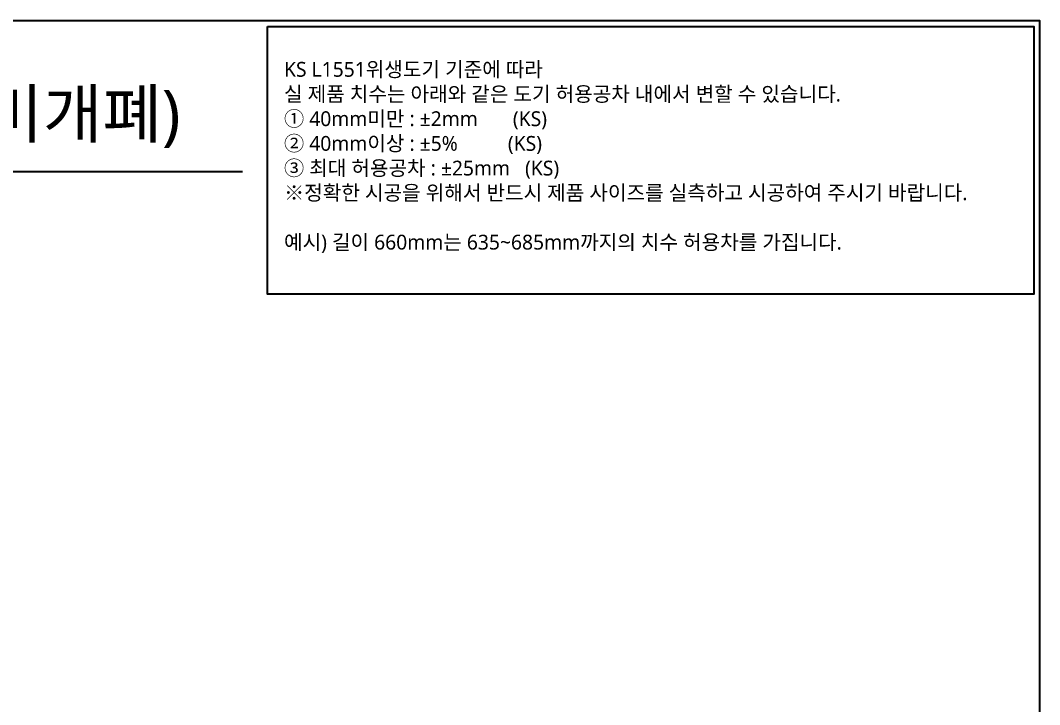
# Model space of a CAD drawing. Extents: x 3571 to 9666, y -561 to 1991.
# Drawn here: x 4642 to 6364, y 836 to 1991 of the extents above; entities that cross this region are included whole.
import ezdxf
from ezdxf.lldxf.tags import DXFTag

# ---------------------------------------------------------------- set-up
doc = ezdxf.new("R2010")
doc.units = 0
doc.header["$LTSCALE"] = 20
doc.header["$MEASUREMENT"] = 0
doc.layers.get('0').update_dxf_attribs({"linetype": 'CONTINUOUS'})
for name, color, linetype in [('2', 2, 'CONTINUOUS'), ('3', 3, 'CONTINUOUS'), ('6', 6, 'CONTINUOUS')]:
    doc.layers.add(name, color=color, linetype=linetype)
doc.styles.add('GHS', font='romans', dxfattribs={"bigfont": 'ghs'})
doc.styles.add('ROMANS', font='NanumGothic.ttf', dxfattribs={"height": 10.144927})
tags = doc.linetypes.add('DASHED', pattern=[0.75, 0.5, -0.25]).pattern_tags.tags
tags[6:7] = [DXFTag(74, 4), DXFTag(75, 0), DXFTag(340, '0'), DXFTag(46, 1.0), DXFTag(50, 0.0), DXFTag(44, 0.0), DXFTag(45, 0.0)]
tags[4:5] = [DXFTag(74, 4), DXFTag(75, 0), DXFTag(340, '0'), DXFTag(46, 1.0), DXFTag(50, 0.0), DXFTag(44, 0.0), DXFTag(45, 0.0)]

msp = doc.modelspace()

# ---------------------------------------------------------------- linework, layer by layer
at = {"layer": '3', "color": 7}
msp.add_lwpolyline([(3728.5, 1735.4), (3728.5, 1990.8), (6363.6, 1990.8), (6363.6, -189.6), (5656, -189.6)], dxfattribs=at)
at = {"layer": '3', "linetype": 'DASHED'}
msp.add_lwpolyline([(5059.8, 1980.8), (6353.6, 1980.8), (6353.6, 1529), (5059.8, 1529)], close=True, dxfattribs=at)
at = {"layer": '6'}
msp.add_lwpolyline([(5017.7, 1735.4), (3727.6, 1735.4), (3727.6, -189.6)], dxfattribs=at)

# ---------------------------------------------------------------- texts
at = {"insert": (3765.3, 1873.1), "char_height": 80, "width": 1411.787, "attachment_point": 1, "style": 'GHS'}
msp.add_mtext('{\\fNanumGothic|b0|i0|c0|p50;DST-6000, 6001 (\\fNanumGothic|b0|i0|c129|p50;미개폐)}', dxfattribs=at)
at = {"layer": '2', "insert": (5087.6, 1759.6), "char_height": 25, "attachment_point": 4, "style": 'ROMANS'}
msp.add_mtext('KS L1551위생도기 기준에 따라 \\P실 제품 치수는 아래와 같은 도기 허용공차 내에서 변할 수 있습니다. \\P① 40mm미만 : ±2mm       (KS) \\P② 40mm이상 : ±5%          (KS)\\P③ 최대 허용공차 : ±25mm   (KS)\\P※정확한 시공을 위해서 반드시 제품 사이즈를 실측하고 시공하여 주시기 바랍니다.\\P\\P예시) 길이 660mm는 635~685mm까지의 치수 허용차를 가집니다.', dxfattribs=at)

doc.saveas('drawing.dxf')
